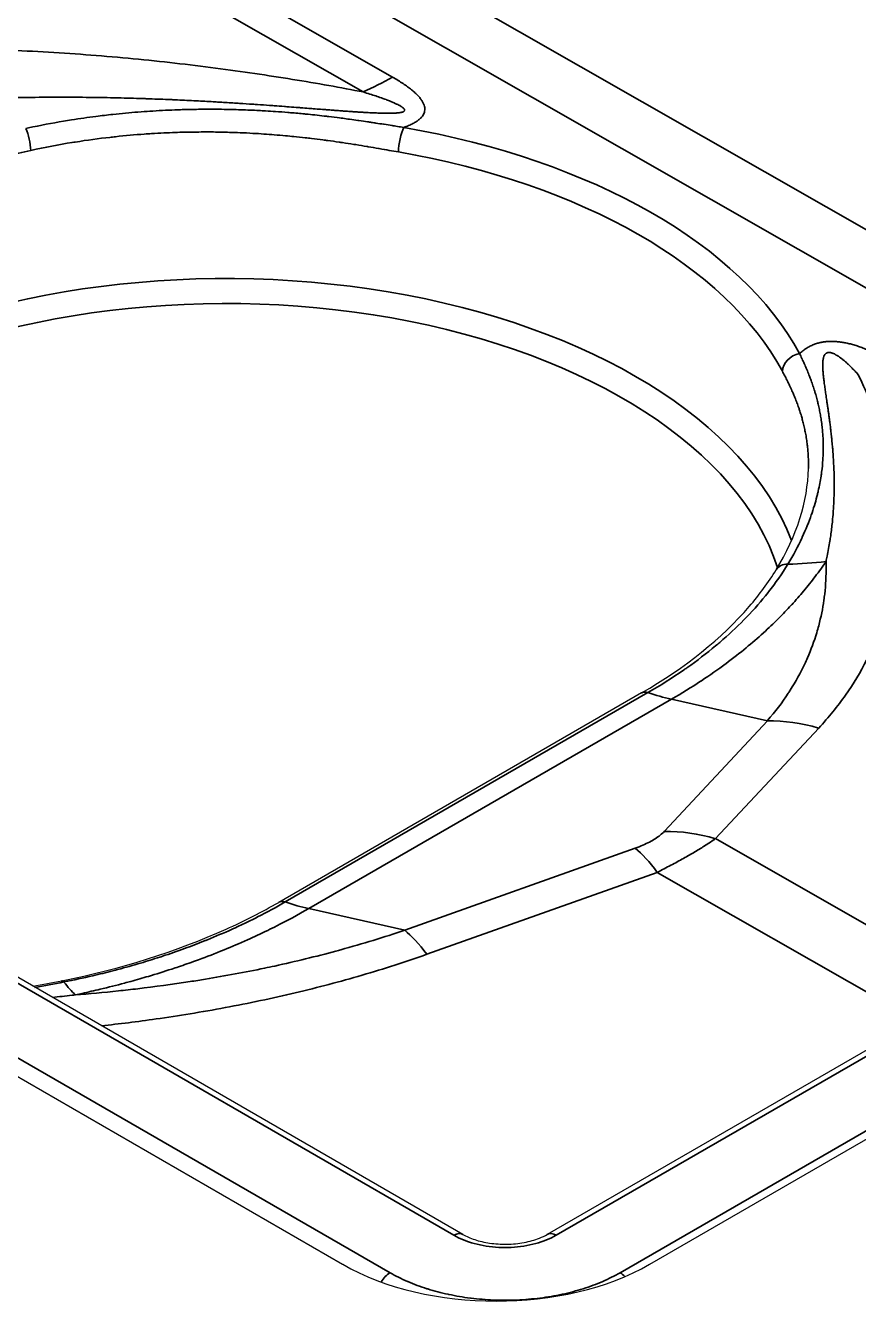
# Model space of a CAD drawing. Header units: millimetres. Extents: x 68 to 2000, y 100 to 2870.
# Drawn here: x 1506.17 to 1517.67, y 774.12 to 791.92 of the extents above; entities that cross this region are included whole.
import ezdxf

# ---------------------------------------------------------------- set-up
doc = ezdxf.new("R2010")
doc.units = ezdxf.units.MM
doc.header["$LTSCALE"] = 10
doc.layers.add('_Sichtbarkanten', color=7, linetype='Continuous', lineweight=25)
doc.layers.add('Sichtbar schmal (ISO)', color=7, linetype='Continuous', lineweight=35)

msp = doc.modelspace()

# ---------------------------------------------------------------- linework, layer by layer
at = {"layer": '_Sichtbarkanten'}
for p, q in [((1512.209, 775.207), (1195.431, 958.099)), ((1510.546, 774.793), (1194.611, 957.199)), ((1531.045, 785.41), (1513.373, 775.207)), ((1531.866, 784.653), (1514.789, 774.793)), ((1514.679, 782.695), (1509.662, 779.798))]:
    msp.add_line(p, q, dxfattribs=at)
for centre, major_axis, ratio, start_param, end_param in [((1509.787, 779.582), (-0.125, 0.217), 0.589821, 0.00055, 0.000656), ((1512.668, 776.018), (3, 0), 0.57735, 3.926991, 5.497787)]:
    msp.add_ellipse(centre, major_axis=major_axis, ratio=ratio, start_param=start_param, end_param=end_param, dxfattribs=at)
for points in [[(1516.539, 784.396), (1516.826, 784.866), (1516.976, 785.345), (1516.985, 785.795)], [(1516.985, 785.795), (1516.985, 785.795), (1516.985, 785.795), (1516.985, 785.795)], [(1514.679, 782.695), (1514.679, 782.695), (1514.679, 782.695), (1514.679, 782.695)], [(1506.264, 778.64), (1506.398, 778.663), (1506.53, 778.687), (1506.662, 778.713)]]:
    msp.add_open_spline(points, degree=3, dxfattribs=at)
for points, knots in [([(1514.679, 782.695), (1515.283, 783.043), (1515.791, 783.452), (1516.309, 784.053), (1516.433, 784.223), (1516.539, 784.396)], [0, 0, 0, 0, 0.5180743, 0.5180743, 0.714198, 0.714198, 0.714198, 0.714198]), ([(1506.662, 778.713), (1507.478, 778.875), (1508.256, 779.121), (1509.19, 779.542), (1509.434, 779.666), (1509.662, 779.798)], [0, 0, 0, 0, 0.5211746, 0.5211746, 0.7173529, 0.7173529, 0.7173529, 0.7173529]), ([(1512.209, 775.207), (1512.256, 775.181), (1512.312, 775.156), (1512.436, 775.114), (1512.506, 775.098), (1512.655, 775.076), (1512.736, 775.071), (1512.896, 775.073), (1512.978, 775.081), (1513.131, 775.11), (1513.203, 775.131), (1513.305, 775.171), (1513.342, 775.189), (1513.373, 775.207)], [0, 0, 0, 0, 0.0443407, 0.0443407, 0.0897047, 0.0897047, 0.1373468, 0.1373468, 0.1860839, 0.1860839, 0.234671, 0.234671, 0.2652208, 0.2652208, 0.2652208, 0.2652208])]:
    msp.add_open_spline(points, degree=3, knots=knots, dxfattribs=at)
at = {"layer": 'Sichtbar schmal (ISO)'}
for p, q in [((1512.084, 775.195), (1195.306, 958.087)), ((1194.41, 957.576), (1511.201, 774.677)), ((1407.041, 852.356), (1527.662, 783.457)), ((1406.689, 851.749), (1526.96, 783.051)), ((1468.58, 815.577), (1511.235, 791.208)), ((1468.177, 815.371), (1510.831, 791.002)), ((1531.17, 785.398), (1513.498, 775.195)), ((1532.066, 784.887), (1514.382, 774.677)), ((1514.767, 782.698), (1509.753, 779.803)), ((1515.091, 782.606), (1510.077, 779.711)), ((1516.418, 782.308), (1515.091, 782.606)), ((1516.418, 782.308), (1514.994, 780.78)), ((1517.127, 782.207), (1515.703, 780.679)), ((1515.703, 780.679), (1519.296, 778.626)), ((1514.59, 780.547), (1511.404, 779.414)), ((1514.896, 780.213), (1511.71, 779.08)), ((1514.896, 780.213), (1518.489, 778.161)), ((1511.404, 779.414), (1510.077, 779.711))]:
    msp.add_line(p, q, dxfattribs=at)
for centre, major_axis, ratio, start_param, end_param in [((1511.216, 795.302), (2.48, 4.341), 0.580385, 3.810008, 3.924376), ((1506.151, 790.327), (0.053, -0.244), 0.266758, 0.941288, 2.285099), ((1511.392, 790.307), (-0.043, -0.246), 0.244188, 3.775436, 5.331223), ((1508.937, 785.953), (8.296, 0.038), 0.574319, 0.297279, 1.267895), ((1508.938, 785.752), (8.046, 0.038), 0.574225, 0.297202, 1.267817), ((1508.938, 783.802), (8.004, 0), 0.57735, 0.218182, 2.356194), ((1508.938, 783.601), (7.754, 0), 0.57735, 0.185831, 2.356194), ((1516.864, 787.18), (-0.22, -0.119), 0.782722, 4.31687, 5.867767), ((1515.667, 788.646), (4.432, -2.314), 0.783414, 5.318229, 5.432892), ((1516.752, 784.266), (-0.213, 0.13), 0.763605, 5.370353, 6.283188), ((1514.057, 787.107), (2.5, -4.33), 0.57735, 5.699883, 5.79448), ((1516.934, 780.058), (-1.829, 1.704), 0.803702, 5.270685, 5.583182), ((1515.51, 778.529), (-1.829, 1.704), 0.803702, 5.270686, 5.583183), ((1515.107, 778.296), (-0.838, 2.355), 0.268501, 5.561414, 5.87391), ((1509.787, 779.582), (-0.125, 0.217), 0.589821, 5.700497, 6.283736), ((1509.043, 784.212), (2.5, -4.33), 0.57735, 5.699883, 5.79448), ((1511.921, 777.163), (-0.838, 2.355), 0.268501, 5.561414, 5.87391), ((1506.71, 778.468), (-0.049, 0.245), 0.2801, 5.859266, 6.283186), ((1506.371, 783.279), (0.864, -4.925), 0.233446, 5.865013, 5.979675), ((1512.084, 774.991), (0.125, 0.217), 0.57735, 0.000024, 0.785398), ((1513.498, 774.991), (-0.125, 0.217), 0.57735, 5.497787, 6.283164), ((1511.201, 774.473), (0.125, 0.217), 0.57735, 0.785398, 1.55324), ((1514.382, 774.473), (-0.125, 0.217), 0.57735, 5.11323, 5.497787)]:
    msp.add_ellipse(centre, major_axis=major_axis, ratio=ratio, start_param=start_param, end_param=end_param, dxfattribs=at)
for points, knots in [([(1501.155, 791.339), (1501.446, 791.387), (1502.056, 791.47), (1503.062, 791.559), (1504.152, 791.606), (1505.298, 791.607), (1506.478, 791.56), (1507.658, 791.468), (1508.8, 791.338), (1509.869, 791.179), (1510.52, 791.063), (1510.831, 791.002)], [0, 0, 0, 0, 0.1111111, 0.2222222, 0.3333333, 0.4444444, 0.5555556, 0.6666667, 0.7777778, 0.8888889, 0.9999997, 0.9999997, 0.9999997, 0.9999997]), ([(1511.235, 791.208), (1511.262, 791.193), (1511.314, 791.162), (1511.383, 791.118), (1511.444, 791.075), (1511.499, 791.033), (1511.546, 790.992), (1511.587, 790.953), (1511.62, 790.914), (1511.647, 790.876), (1511.666, 790.839), (1511.679, 790.803), (1511.683, 790.769), (1511.681, 790.738), (1511.673, 790.709), (1511.659, 790.682), (1511.638, 790.653), (1511.608, 790.623), (1511.567, 790.593), (1511.517, 790.565), (1511.459, 790.537), (1511.415, 790.52), (1511.391, 790.512)], [0.0000002, 0.0000002, 0.0000002, 0.0000002, 0.05, 0.1, 0.15, 0.2, 0.25, 0.3, 0.35, 0.4, 0.45, 0.5, 0.55, 0.6, 0.65, 0.7, 0.75, 0.8, 0.85, 0.9, 0.95, 1, 1, 1, 1]), ([(1510.831, 791.002), (1510.863, 790.992), (1510.894, 790.983), (1510.922, 790.974), (1510.951, 790.964), (1510.979, 790.955), (1511.005, 790.947), (1511.031, 790.938), (1511.056, 790.929), (1511.079, 790.921), (1511.081, 790.92), (1511.082, 790.92), (1511.084, 790.919), (1511.106, 790.912), (1511.126, 790.904), (1511.146, 790.897), (1511.148, 790.896), (1511.15, 790.895), (1511.152, 790.895), (1511.17, 790.887), (1511.188, 790.88), (1511.205, 790.874), (1511.207, 790.873), (1511.209, 790.872), (1511.211, 790.871), (1511.227, 790.865), (1511.242, 790.858), (1511.257, 790.852), (1511.259, 790.851), (1511.261, 790.85), (1511.263, 790.849), (1511.276, 790.843), (1511.289, 790.837), (1511.301, 790.832), (1511.303, 790.831), (1511.305, 790.83), (1511.307, 790.829), (1511.318, 790.823), (1511.328, 790.818), (1511.337, 790.813), (1511.339, 790.812), (1511.341, 790.81), (1511.343, 790.809), (1511.352, 790.804), (1511.36, 790.8), (1511.366, 790.795), (1511.368, 790.794), (1511.37, 790.793), (1511.371, 790.792), (1511.377, 790.787), (1511.383, 790.783), (1511.387, 790.779), (1511.388, 790.778), (1511.389, 790.777), (1511.39, 790.776), (1511.394, 790.772), (1511.397, 790.768), (1511.399, 790.765), (1511.4, 790.764), (1511.401, 790.763), (1511.401, 790.762), (1511.403, 790.759), (1511.404, 790.756), (1511.404, 790.753), (1511.404, 790.752), (1511.404, 790.751), (1511.404, 790.75), (1511.404, 790.748), (1511.403, 790.745), (1511.402, 790.743), (1511.401, 790.742), (1511.401, 790.741), (1511.4, 790.74), (1511.398, 790.738), (1511.396, 790.736), (1511.393, 790.734), (1511.391, 790.733), (1511.39, 790.732), (1511.388, 790.731), (1511.384, 790.729), (1511.38, 790.727), (1511.374, 790.725), (1511.372, 790.724), (1511.369, 790.724), (1511.366, 790.723), (1511.36, 790.721), (1511.353, 790.72), (1511.345, 790.718), (1511.341, 790.717), (1511.337, 790.717), (1511.332, 790.716), (1511.324, 790.715), (1511.315, 790.714), (1511.306, 790.713), (1511.3, 790.712), (1511.294, 790.712), (1511.288, 790.711), (1511.278, 790.711), (1511.267, 790.71), (1511.256, 790.709), (1511.249, 790.709), (1511.241, 790.709), (1511.233, 790.709), (1511.222, 790.708), (1511.21, 790.708), (1511.197, 790.708), (1511.188, 790.708), (1511.178, 790.708), (1511.169, 790.708), (1511.156, 790.708), (1511.142, 790.708), (1511.129, 790.708), (1511.118, 790.708), (1511.106, 790.709), (1511.095, 790.709), (1511.081, 790.709), (1511.067, 790.71), (1511.052, 790.71), (1511.039, 790.711), (1511.026, 790.711), (1511.013, 790.712), (1510.998, 790.712), (1510.983, 790.713), (1510.968, 790.714), (1510.953, 790.714), (1510.939, 790.715), (1510.923, 790.716), (1510.908, 790.717), (1510.892, 790.717), (1510.876, 790.718), (1510.859, 790.719), (1510.842, 790.72), (1510.825, 790.721), (1510.809, 790.722), (1510.792, 790.723), (1510.775, 790.724), (1510.756, 790.726), (1510.737, 790.727), (1510.717, 790.728), (1510.7, 790.729), (1510.683, 790.731), (1510.665, 790.732), (1510.643, 790.733), (1510.621, 790.735), (1510.598, 790.736), (1510.58, 790.738), (1510.562, 790.739), (1510.544, 790.74), (1510.519, 790.742), (1510.494, 790.744), (1510.467, 790.746), (1510.449, 790.747), (1510.43, 790.749), (1510.411, 790.75), (1510.383, 790.752), (1510.354, 790.755), (1510.324, 790.757), (1510.305, 790.758), (1510.286, 790.76), (1510.266, 790.761), (1510.234, 790.764), (1510.201, 790.766), (1510.167, 790.769), (1510.148, 790.77), (1510.128, 790.772), (1510.107, 790.774), (1510.071, 790.776), (1510.034, 790.779), (1509.995, 790.782), (1509.975, 790.784), (1509.954, 790.785), (1509.933, 790.787), (1509.892, 790.79), (1509.85, 790.793), (1509.806, 790.797), (1509.785, 790.798), (1509.764, 790.8), (1509.742, 790.801), (1509.695, 790.805), (1509.647, 790.808), (1509.598, 790.812), (1509.576, 790.814), (1509.555, 790.815), (1509.533, 790.817), (1509.48, 790.821), (1509.425, 790.824), (1509.369, 790.828), (1509.347, 790.83), (1509.325, 790.831), (1509.303, 790.833), (1509.244, 790.837), (1509.182, 790.841), (1509.119, 790.845), (1509.097, 790.846), (1509.075, 790.848), (1509.053, 790.849), (1508.987, 790.853), (1508.918, 790.858), (1508.848, 790.862), (1508.826, 790.863), (1508.804, 790.864), (1508.783, 790.866), (1508.708, 790.87), (1508.632, 790.874), (1508.552, 790.878), (1508.531, 790.879), (1508.51, 790.88), (1508.489, 790.882), (1508.406, 790.886), (1508.319, 790.89), (1508.23, 790.894), (1508.209, 790.895), (1508.189, 790.896), (1508.168, 790.897), (1508.074, 790.901), (1507.977, 790.904), (1507.876, 790.908), (1507.856, 790.909), (1507.835, 790.909), (1507.815, 790.91), (1507.71, 790.914), (1507.6, 790.917), (1507.485, 790.92), (1507.466, 790.92), (1507.447, 790.92), (1507.427, 790.921), (1507.308, 790.924), (1507.183, 790.926), (1507.053, 790.927), (1507.035, 790.928), (1507.017, 790.928), (1507, 790.928), (1506.864, 790.929), (1506.723, 790.93), (1506.576, 790.93), (1506.56, 790.93), (1506.544, 790.93), (1506.528, 790.93), (1506.375, 790.929), (1506.215, 790.927), (1506.048, 790.924), (1506.034, 790.924), (1506.021, 790.923), (1506.007, 790.923)], [0, 0, 0, 0, 0.0238095, 0.0238095, 0.0238095, 0.047619, 0.047619, 0.047619, 0.0714286, 0.0714286, 0.0714286, 0.073042, 0.073042, 0.073042, 0.0952381, 0.0952381, 0.0952381, 0.0973899, 0.0973899, 0.0973899, 0.1190476, 0.1190476, 0.1190476, 0.1217387, 0.1217387, 0.1217387, 0.1428571, 0.1428571, 0.1428571, 0.146086, 0.146086, 0.146086, 0.1666667, 0.1666667, 0.1666667, 0.1704312, 0.1704312, 0.1704312, 0.1904762, 0.1904762, 0.1904762, 0.1947745, 0.1947745, 0.1947745, 0.2142857, 0.2142857, 0.2142857, 0.2191217, 0.2191217, 0.2191217, 0.2380952, 0.2380952, 0.2380952, 0.243478, 0.243478, 0.243478, 0.2619048, 0.2619048, 0.2619048, 0.2678559, 0.2678559, 0.2678559, 0.2857143, 0.2857143, 0.2857143, 0.2922204, 0.2922204, 0.2922204, 0.3095238, 0.3095238, 0.3095238, 0.3165245, 0.3165245, 0.3165245, 0.3333333, 0.3333333, 0.3333333, 0.3408479, 0.3408479, 0.3408479, 0.3571429, 0.3571429, 0.3571429, 0.3651994, 0.3651994, 0.3651994, 0.3809524, 0.3809524, 0.3809524, 0.3895629, 0.3895629, 0.3895629, 0.4047619, 0.4047619, 0.4047619, 0.4139061, 0.4139061, 0.4139061, 0.4285714, 0.4285714, 0.4285714, 0.4382415, 0.4382415, 0.4382415, 0.452381, 0.452381, 0.452381, 0.4625957, 0.4625957, 0.4625957, 0.4761905, 0.4761905, 0.4761905, 0.48695, 0.48695, 0.48695, 0.5, 0.5, 0.5, 0.5112979, 0.5112979, 0.5112979, 0.5238095, 0.5238095, 0.5238095, 0.5356395, 0.5356395, 0.5356395, 0.547619, 0.547619, 0.547619, 0.5599855, 0.5599855, 0.5599855, 0.5714286, 0.5714286, 0.5714286, 0.5843325, 0.5843325, 0.5843325, 0.5952381, 0.5952381, 0.5952381, 0.6086791, 0.6086791, 0.6086791, 0.6190476, 0.6190476, 0.6190476, 0.633027, 0.633027, 0.633027, 0.6428571, 0.6428571, 0.6428571, 0.6573751, 0.6573751, 0.6573751, 0.6666667, 0.6666667, 0.6666667, 0.6817209, 0.6817209, 0.6817209, 0.6904762, 0.6904762, 0.6904762, 0.7060672, 0.7060672, 0.7060672, 0.7142857, 0.7142857, 0.7142857, 0.7304135, 0.7304135, 0.7304135, 0.7380952, 0.7380952, 0.7380952, 0.7547603, 0.7547603, 0.7547603, 0.7619048, 0.7619048, 0.7619048, 0.7791104, 0.7791104, 0.7791104, 0.7857143, 0.7857143, 0.7857143, 0.8034605, 0.8034605, 0.8034605, 0.8095238, 0.8095238, 0.8095238, 0.8278039, 0.8278039, 0.8278039, 0.8333333, 0.8333333, 0.8333333, 0.8521478, 0.8521478, 0.8521478, 0.8571429, 0.8571429, 0.8571429, 0.8764955, 0.8764955, 0.8764955, 0.8809524, 0.8809524, 0.8809524, 0.9008431, 0.9008431, 0.9008431, 0.9047619, 0.9047619, 0.9047619, 0.9251914, 0.9251914, 0.9251914, 0.9285714, 0.9285714, 0.9285714, 0.9495379, 0.9495379, 0.9495379, 0.952381, 0.952381, 0.952381, 0.9738888, 0.9738888, 0.9738888, 0.9761905, 0.9761905, 0.9761905, 0.9982248, 0.9982248, 0.9982248, 0.9999998, 0.9999998, 0.9999998, 0.9999998]), ([(1506.165, 790.498), (1506.178, 790.501), (1506.19, 790.503), (1506.202, 790.506), (1506.369, 790.541), (1506.532, 790.572), (1506.687, 790.598), (1506.725, 790.604), (1506.761, 790.61), (1506.798, 790.616), (1506.914, 790.634), (1507.026, 790.65), (1507.135, 790.664), (1507.214, 790.674), (1507.292, 790.684), (1507.369, 790.692), (1507.429, 790.699), (1507.487, 790.704), (1507.545, 790.71), (1507.662, 790.721), (1507.774, 790.73), (1507.883, 790.737), (1507.896, 790.738), (1507.909, 790.739), (1507.922, 790.739), (1508.041, 790.747), (1508.156, 790.752), (1508.266, 790.756), (1508.293, 790.757), (1508.32, 790.758), (1508.346, 790.759), (1508.427, 790.761), (1508.505, 790.762), (1508.582, 790.763), (1508.644, 790.764), (1508.704, 790.764), (1508.764, 790.764), (1508.8, 790.763), (1508.836, 790.763), (1508.872, 790.763), (1508.965, 790.761), (1509.054, 790.759), (1509.14, 790.756), (1509.226, 790.754), (1509.309, 790.75), (1509.389, 790.746), (1509.42, 790.744), (1509.451, 790.742), (1509.481, 790.741), (1509.527, 790.738), (1509.573, 790.735), (1509.618, 790.732), (1509.677, 790.728), (1509.733, 790.724), (1509.789, 790.719), (1509.802, 790.718), (1509.815, 790.717), (1509.827, 790.716), (1509.893, 790.71), (1509.957, 790.705), (1510.019, 790.699), (1510.035, 790.697), (1510.051, 790.695), (1510.068, 790.694), (1510.111, 790.689), (1510.153, 790.685), (1510.194, 790.681), (1510.237, 790.676), (1510.279, 790.671), (1510.321, 790.666), (1510.332, 790.665), (1510.344, 790.663), (1510.355, 790.662), (1510.407, 790.656), (1510.456, 790.65), (1510.505, 790.644), (1510.52, 790.642), (1510.535, 790.64), (1510.55, 790.638), (1510.582, 790.634), (1510.612, 790.629), (1510.643, 790.625), (1510.682, 790.62), (1510.72, 790.615), (1510.758, 790.609), (1510.762, 790.609), (1510.767, 790.608), (1510.771, 790.607), (1510.813, 790.601), (1510.853, 790.596), (1510.892, 790.59), (1510.91, 790.587), (1510.927, 790.584), (1510.945, 790.582), (1510.966, 790.579), (1510.986, 790.576), (1511.007, 790.572), (1511.043, 790.567), (1511.078, 790.561), (1511.112, 790.556), (1511.114, 790.556), (1511.116, 790.555), (1511.118, 790.555), (1511.157, 790.549), (1511.194, 790.543), (1511.23, 790.538), (1511.241, 790.536), (1511.251, 790.534), (1511.261, 790.533), (1511.291, 790.528), (1511.319, 790.523), (1511.347, 790.519), (1511.362, 790.517), (1511.377, 790.514), (1511.391, 790.512)], [0, 0, 0, 0, 0.003485, 0.003485, 0.003485, 0.051144, 0.051144, 0.051144, 0.0625, 0.0625, 0.0625, 0.09858, 0.09858, 0.09858, 0.125, 0.125, 0.125, 0.145786, 0.145786, 0.145786, 0.1875, 0.1875, 0.1875, 0.192501, 0.192501, 0.192501, 0.238716, 0.238716, 0.238716, 0.25, 0.25, 0.25, 0.284459, 0.284459, 0.284459, 0.3125, 0.3125, 0.3125, 0.329852, 0.329852, 0.329852, 0.375, 0.375, 0.375, 0.42011, 0.42011, 0.42011, 0.4375, 0.4375, 0.4375, 0.464617, 0.464617, 0.464617, 0.5, 0.5, 0.5, 0.508314, 0.508314, 0.508314, 0.551108, 0.551108, 0.551108, 0.5625, 0.5625, 0.5625, 0.593016, 0.593016, 0.593016, 0.625, 0.625, 0.625, 0.634138, 0.634138, 0.634138, 0.674609, 0.674609, 0.674609, 0.6875, 0.6875, 0.6875, 0.714571, 0.714571, 0.714571, 0.75, 0.75, 0.75, 0.754252, 0.754252, 0.754252, 0.794063, 0.794063, 0.794063, 0.8125, 0.8125, 0.8125, 0.834694, 0.834694, 0.834694, 0.875, 0.875, 0.875, 0.877293, 0.877293, 0.877293, 0.92381, 0.92381, 0.92381, 0.9375, 0.9375, 0.9375, 0.977661, 0.977661, 0.977661, 1, 1, 1, 1]), ([(1506.235, 790.195), (1506.433, 790.238), (1506.625, 790.274), (1506.807, 790.304), (1506.822, 790.306), (1506.836, 790.308), (1506.85, 790.31), (1507.017, 790.337), (1507.176, 790.358), (1507.328, 790.375), (1507.354, 790.378), (1507.379, 790.381), (1507.405, 790.384), (1507.543, 790.399), (1507.675, 790.41), (1507.802, 790.42), (1507.837, 790.422), (1507.871, 790.424), (1507.905, 790.426), (1508.019, 790.434), (1508.128, 790.439), (1508.233, 790.442), (1508.275, 790.444), (1508.315, 790.445), (1508.355, 790.446), (1508.448, 790.448), (1508.538, 790.449), (1508.625, 790.449), (1508.671, 790.449), (1508.717, 790.449), (1508.761, 790.449), (1508.837, 790.448), (1508.91, 790.446), (1508.981, 790.444), (1509.031, 790.443), (1509.08, 790.441), (1509.128, 790.439), (1509.188, 790.437), (1509.248, 790.434), (1509.306, 790.43), (1509.358, 790.428), (1509.409, 790.424), (1509.458, 790.421), (1509.507, 790.418), (1509.554, 790.414), (1509.601, 790.411), (1509.654, 790.406), (1509.707, 790.402), (1509.757, 790.397), (1509.796, 790.394), (1509.833, 790.39), (1509.87, 790.386), (1509.924, 790.381), (1509.977, 790.375), (1510.028, 790.37), (1510.058, 790.366), (1510.087, 790.363), (1510.115, 790.36), (1510.17, 790.353), (1510.223, 790.347), (1510.274, 790.34), (1510.296, 790.337), (1510.318, 790.334), (1510.34, 790.331), (1510.394, 790.324), (1510.446, 790.316), (1510.497, 790.309), (1510.513, 790.307), (1510.528, 790.305), (1510.544, 790.302), (1510.597, 790.294), (1510.649, 790.286), (1510.699, 790.278), (1510.709, 790.277), (1510.719, 790.275), (1510.729, 790.274), (1510.782, 790.265), (1510.832, 790.257), (1510.881, 790.249), (1510.886, 790.248), (1510.891, 790.247), (1510.897, 790.246), (1510.948, 790.237), (1510.998, 790.229), (1511.044, 790.221), (1511.046, 790.221), (1511.048, 790.22), (1511.05, 790.22), (1511.1, 790.211), (1511.146, 790.203), (1511.19, 790.195), (1511.235, 790.187), (1511.278, 790.18), (1511.318, 790.173)], [0, 0, 0, 0, 0.0579755, 0.0579755, 0.0579755, 0.0625, 0.0625, 0.0625, 0.115967, 0.115967, 0.115967, 0.125, 0.125, 0.125, 0.1741171, 0.1741171, 0.1741171, 0.1875, 0.1875, 0.1875, 0.2323907, 0.2323907, 0.2323907, 0.25, 0.25, 0.25, 0.2907813, 0.2907813, 0.2907813, 0.3125, 0.3125, 0.3125, 0.3492711, 0.3492711, 0.3492711, 0.375, 0.375, 0.375, 0.407852, 0.407852, 0.407852, 0.4375, 0.4375, 0.4375, 0.4665087, 0.4665087, 0.4665087, 0.5, 0.5, 0.5, 0.5252335, 0.5252335, 0.5252335, 0.5625, 0.5625, 0.5625, 0.5840109, 0.5840109, 0.5840109, 0.625, 0.625, 0.625, 0.6427828, 0.6427828, 0.6427828, 0.6875, 0.6875, 0.6875, 0.7014794, 0.7014794, 0.7014794, 0.75, 0.75, 0.75, 0.7600925, 0.7600925, 0.7600925, 0.8125, 0.8125, 0.8125, 0.8183246, 0.8183246, 0.8183246, 0.875, 0.875, 0.875, 0.8775005, 0.8775005, 0.8775005, 0.9375, 0.9375, 0.9375, 1, 1, 1, 1]), ([(1503.248, 789.086), (1503.415, 789.183), (1503.59, 789.276), (1503.772, 789.364), (1503.955, 789.453), (1504.144, 789.537), (1504.34, 789.616), (1504.535, 789.696), (1504.736, 789.77), (1504.943, 789.84), (1505.149, 789.909), (1505.36, 789.974), (1505.576, 790.033), (1505.792, 790.092), (1506.012, 790.146), (1506.235, 790.195)], [0, 0, 0, 0, 0.2, 0.2, 0.2, 0.4, 0.4, 0.4, 0.6, 0.6, 0.6, 0.8, 0.8, 0.8, 1, 1, 1, 1]), ([(1516.863, 787.385), (1516.873, 787.364), (1516.884, 787.342), (1516.895, 787.319), (1516.896, 787.317), (1516.897, 787.314), (1516.898, 787.312), (1516.908, 787.291), (1516.918, 787.269), (1516.928, 787.246), (1516.93, 787.242), (1516.932, 787.237), (1516.934, 787.233), (1516.943, 787.211), (1516.953, 787.188), (1516.963, 787.164), (1516.966, 787.158), (1516.969, 787.151), (1516.971, 787.145), (1516.981, 787.122), (1516.99, 787.099), (1516.999, 787.074), (1517.003, 787.065), (1517.006, 787.056), (1517.01, 787.047), (1517.019, 787.023), (1517.027, 786.999), (1517.036, 786.975), (1517.04, 786.963), (1517.044, 786.95), (1517.048, 786.938), (1517.056, 786.914), (1517.064, 786.89), (1517.072, 786.865), (1517.076, 786.849), (1517.081, 786.834), (1517.086, 786.818), (1517.093, 786.794), (1517.099, 786.769), (1517.106, 786.744), (1517.111, 786.725), (1517.116, 786.705), (1517.121, 786.685), (1517.126, 786.661), (1517.132, 786.636), (1517.137, 786.611), (1517.142, 786.587), (1517.146, 786.562), (1517.151, 786.537), (1517.155, 786.513), (1517.159, 786.489), (1517.163, 786.464), (1517.167, 786.434), (1517.171, 786.403), (1517.175, 786.372), (1517.177, 786.349), (1517.179, 786.325), (1517.181, 786.301), (1517.184, 786.264), (1517.187, 786.227), (1517.188, 786.188), (1517.189, 786.165), (1517.19, 786.143), (1517.19, 786.12), (1517.191, 786.075), (1517.19, 786.029), (1517.188, 785.98), (1517.187, 785.96), (1517.186, 785.939), (1517.185, 785.918), (1517.181, 785.863), (1517.176, 785.807), (1517.168, 785.747), (1517.166, 785.729), (1517.163, 785.711), (1517.16, 785.692), (1517.15, 785.626), (1517.137, 785.556), (1517.121, 785.483), (1517.117, 785.468), (1517.114, 785.454), (1517.11, 785.439), (1517.09, 785.358), (1517.066, 785.274), (1517.036, 785.184), (1517.032, 785.174), (1517.029, 785.164), (1517.025, 785.154), (1516.992, 785.058), (1516.951, 784.957), (1516.901, 784.848), (1516.899, 784.844), (1516.897, 784.839), (1516.894, 784.834), (1516.841, 784.721), (1516.777, 784.601), (1516.701, 784.474)], [0.0000001, 0.0000001, 0.0000001, 0.0000001, 0.0588235, 0.0588235, 0.0588235, 0.0646224, 0.0646224, 0.0646224, 0.1176471, 0.1176471, 0.1176471, 0.1272228, 0.1272228, 0.1272228, 0.1764706, 0.1764706, 0.1764706, 0.189773, 0.189773, 0.189773, 0.2352941, 0.2352941, 0.2352941, 0.2521256, 0.2521256, 0.2521256, 0.2941176, 0.2941176, 0.2941176, 0.3143832, 0.3143832, 0.3143832, 0.3529412, 0.3529412, 0.3529412, 0.3765824, 0.3765824, 0.3765824, 0.4117647, 0.4117647, 0.4117647, 0.4387874, 0.4387874, 0.4387874, 0.4705882, 0.4705882, 0.4705882, 0.501055, 0.501055, 0.501055, 0.5294118, 0.5294118, 0.5294118, 0.5633979, 0.5633979, 0.5633979, 0.5882353, 0.5882353, 0.5882353, 0.6258255, 0.6258255, 0.6258255, 0.6470588, 0.6470588, 0.6470588, 0.688354, 0.688354, 0.688354, 0.7058824, 0.7058824, 0.7058824, 0.7509911, 0.7509911, 0.7509911, 0.7647059, 0.7647059, 0.7647059, 0.8137758, 0.8137758, 0.8137758, 0.8235294, 0.8235294, 0.8235294, 0.8765024, 0.8765024, 0.8765024, 0.8823529, 0.8823529, 0.8823529, 0.9387553, 0.9387553, 0.9387553, 0.9411765, 0.9411765, 0.9411765, 1, 1, 1, 1]), ([(1517.674, 787.093), (1517.66, 787.109), (1517.645, 787.125), (1517.632, 787.14), (1517.618, 787.154), (1517.605, 787.168), (1517.591, 787.182), (1517.578, 787.195), (1517.566, 787.208), (1517.553, 787.22), (1517.541, 787.232), (1517.528, 787.243), (1517.516, 787.254), (1517.516, 787.255), (1517.515, 787.256), (1517.514, 787.257), (1517.503, 787.267), (1517.492, 787.276), (1517.482, 787.285), (1517.481, 787.286), (1517.48, 787.287), (1517.479, 787.288), (1517.468, 787.296), (1517.458, 787.304), (1517.449, 787.312), (1517.447, 787.313), (1517.446, 787.314), (1517.445, 787.315), (1517.436, 787.322), (1517.426, 787.329), (1517.417, 787.336), (1517.416, 787.337), (1517.415, 787.337), (1517.413, 787.338), (1517.404, 787.345), (1517.396, 787.35), (1517.387, 787.356), (1517.386, 787.357), (1517.385, 787.357), (1517.383, 787.358), (1517.375, 787.363), (1517.367, 787.368), (1517.36, 787.372), (1517.358, 787.373), (1517.357, 787.374), (1517.355, 787.374), (1517.348, 787.378), (1517.341, 787.382), (1517.334, 787.385), (1517.332, 787.385), (1517.331, 787.386), (1517.329, 787.387), (1517.323, 787.389), (1517.317, 787.392), (1517.311, 787.393), (1517.309, 787.394), (1517.308, 787.394), (1517.306, 787.395), (1517.3, 787.396), (1517.295, 787.398), (1517.289, 787.399), (1517.283, 787.4), (1517.276, 787.4), (1517.27, 787.4), (1517.264, 787.4), (1517.259, 787.4), (1517.253, 787.398), (1517.247, 787.397), (1517.242, 787.395), (1517.237, 787.392), (1517.235, 787.391), (1517.234, 787.391), (1517.232, 787.39), (1517.228, 787.387), (1517.225, 787.384), (1517.221, 787.381), (1517.22, 787.38), (1517.218, 787.378), (1517.217, 787.377), (1517.214, 787.373), (1517.211, 787.368), (1517.208, 787.364), (1517.207, 787.362), (1517.205, 787.359), (1517.204, 787.357), (1517.202, 787.352), (1517.199, 787.346), (1517.197, 787.34), (1517.196, 787.338), (1517.195, 787.335), (1517.195, 787.332), (1517.193, 787.325), (1517.191, 787.319), (1517.19, 787.311), (1517.189, 787.308), (1517.188, 787.304), (1517.188, 787.3), (1517.187, 787.293), (1517.186, 787.285), (1517.185, 787.277), (1517.185, 787.273), (1517.184, 787.268), (1517.184, 787.263), (1517.184, 787.255), (1517.183, 787.246), (1517.183, 787.238), (1517.183, 787.232), (1517.183, 787.227), (1517.183, 787.221), (1517.183, 787.212), (1517.183, 787.203), (1517.183, 787.194), (1517.184, 787.187), (1517.184, 787.181), (1517.184, 787.175), (1517.185, 787.165), (1517.185, 787.155), (1517.186, 787.145), (1517.187, 787.138), (1517.187, 787.131), (1517.188, 787.124), (1517.189, 787.113), (1517.19, 787.103), (1517.191, 787.092), (1517.191, 787.084), (1517.192, 787.076), (1517.193, 787.067), (1517.194, 787.056), (1517.196, 787.045), (1517.197, 787.034), (1517.198, 787.025), (1517.199, 787.015), (1517.201, 787.005), (1517.202, 786.994), (1517.204, 786.982), (1517.205, 786.97), (1517.207, 786.959), (1517.208, 786.948), (1517.21, 786.937), (1517.211, 786.925), (1517.213, 786.912), (1517.215, 786.899), (1517.217, 786.887), (1517.218, 786.875), (1517.22, 786.862), (1517.222, 786.849), (1517.224, 786.835), (1517.226, 786.822), (1517.228, 786.808), (1517.23, 786.794), (1517.232, 786.779), (1517.235, 786.765), (1517.237, 786.751), (1517.239, 786.736), (1517.241, 786.721), (1517.243, 786.705), (1517.246, 786.688), (1517.248, 786.673), (1517.25, 786.658), (1517.253, 786.643), (1517.255, 786.625), (1517.258, 786.607), (1517.26, 786.588), (1517.263, 786.573), (1517.265, 786.557), (1517.267, 786.541), (1517.27, 786.52), (1517.273, 786.5), (1517.276, 786.478), (1517.278, 786.462), (1517.28, 786.445), (1517.282, 786.428), (1517.285, 786.405), (1517.288, 786.382), (1517.291, 786.358), (1517.293, 786.34), (1517.295, 786.323), (1517.297, 786.305), (1517.3, 786.279), (1517.303, 786.253), (1517.306, 786.225), (1517.308, 786.207), (1517.31, 786.189), (1517.311, 786.17), (1517.314, 786.141), (1517.317, 786.111), (1517.32, 786.08), (1517.321, 786.062), (1517.323, 786.042), (1517.324, 786.023), (1517.327, 785.99), (1517.329, 785.956), (1517.331, 785.922), (1517.332, 785.902), (1517.333, 785.882), (1517.334, 785.862), (1517.336, 785.825), (1517.338, 785.787), (1517.339, 785.748), (1517.339, 785.728), (1517.34, 785.707), (1517.34, 785.686), (1517.341, 785.645), (1517.342, 785.602), (1517.342, 785.559), (1517.341, 785.537), (1517.341, 785.516), (1517.341, 785.494), (1517.34, 785.448), (1517.339, 785.4), (1517.337, 785.351), (1517.336, 785.329), (1517.335, 785.307), (1517.334, 785.284), (1517.331, 785.232), (1517.327, 785.178), (1517.322, 785.122), (1517.32, 785.099), (1517.318, 785.076), (1517.316, 785.053), (1517.31, 784.993), (1517.302, 784.931), (1517.293, 784.867), (1517.29, 784.843), (1517.286, 784.819), (1517.282, 784.794), (1517.272, 784.726), (1517.259, 784.656), (1517.244, 784.583), (1517.239, 784.559), (1517.234, 784.535), (1517.229, 784.51)], [0, 0, 0, 0, 0.0238095, 0.0238095, 0.0238095, 0.047619, 0.047619, 0.047619, 0.0714286, 0.0714286, 0.0714286, 0.0952381, 0.0952381, 0.0952381, 0.0969781, 0.0969781, 0.0969781, 0.1190476, 0.1190476, 0.1190476, 0.121223, 0.121223, 0.121223, 0.1428571, 0.1428571, 0.1428571, 0.1454672, 0.1454672, 0.1454672, 0.1666667, 0.1666667, 0.1666667, 0.1697096, 0.1697096, 0.1697096, 0.1904762, 0.1904762, 0.1904762, 0.1939527, 0.1939527, 0.1939527, 0.2142857, 0.2142857, 0.2142857, 0.2181982, 0.2181982, 0.2181982, 0.2380952, 0.2380952, 0.2380952, 0.2424508, 0.2424508, 0.2424508, 0.2619048, 0.2619048, 0.2619048, 0.2666986, 0.2666986, 0.2666986, 0.2857143, 0.2857143, 0.2857143, 0.3095238, 0.3095238, 0.3095238, 0.3333333, 0.3333333, 0.3333333, 0.3571429, 0.3571429, 0.3571429, 0.3636603, 0.3636603, 0.3636603, 0.3809524, 0.3809524, 0.3809524, 0.3879033, 0.3879033, 0.3879033, 0.4047619, 0.4047619, 0.4047619, 0.4121547, 0.4121547, 0.4121547, 0.4285714, 0.4285714, 0.4285714, 0.4363978, 0.4363978, 0.4363978, 0.452381, 0.452381, 0.452381, 0.4606345, 0.4606345, 0.4606345, 0.4761905, 0.4761905, 0.4761905, 0.4848842, 0.4848842, 0.4848842, 0.5, 0.5, 0.5, 0.5091343, 0.5091343, 0.5091343, 0.5238095, 0.5238095, 0.5238095, 0.5333787, 0.5333787, 0.5333787, 0.547619, 0.547619, 0.547619, 0.5576197, 0.5576197, 0.5576197, 0.5714286, 0.5714286, 0.5714286, 0.5818626, 0.5818626, 0.5818626, 0.5952381, 0.5952381, 0.5952381, 0.6061063, 0.6061063, 0.6061063, 0.6190476, 0.6190476, 0.6190476, 0.6303502, 0.6303502, 0.6303502, 0.6428571, 0.6428571, 0.6428571, 0.6545951, 0.6545951, 0.6545951, 0.6666667, 0.6666667, 0.6666667, 0.6788392, 0.6788392, 0.6788392, 0.6904762, 0.6904762, 0.6904762, 0.7030824, 0.7030824, 0.7030824, 0.7142857, 0.7142857, 0.7142857, 0.7273264, 0.7273264, 0.7273264, 0.7380952, 0.7380952, 0.7380952, 0.7515702, 0.7515702, 0.7515702, 0.7619048, 0.7619048, 0.7619048, 0.7758145, 0.7758145, 0.7758145, 0.7857143, 0.7857143, 0.7857143, 0.8000588, 0.8000588, 0.8000588, 0.8095238, 0.8095238, 0.8095238, 0.8243033, 0.8243033, 0.8243033, 0.8333333, 0.8333333, 0.8333333, 0.8485465, 0.8485465, 0.8485465, 0.8571429, 0.8571429, 0.8571429, 0.8727909, 0.8727909, 0.8727909, 0.8809524, 0.8809524, 0.8809524, 0.8970368, 0.8970368, 0.8970368, 0.9047619, 0.9047619, 0.9047619, 0.9212781, 0.9212781, 0.9212781, 0.9285714, 0.9285714, 0.9285714, 0.9455208, 0.9455208, 0.9455208, 0.952381, 0.952381, 0.952381, 0.9697265, 0.9697265, 0.9697265, 0.9761905, 0.9761905, 0.9761905, 0.9940813, 0.9940813, 0.9940813, 0.9999997, 0.9999997, 0.9999997, 0.9999997]), ([(1516.625, 787.141), (1516.636, 787.12), (1516.648, 787.099), (1516.659, 787.076), (1516.661, 787.074), (1516.662, 787.072), (1516.663, 787.069), (1516.674, 787.049), (1516.685, 787.027), (1516.696, 787.005), (1516.698, 787.001), (1516.7, 786.996), (1516.702, 786.992), (1516.713, 786.971), (1516.723, 786.949), (1516.734, 786.925), (1516.737, 786.919), (1516.74, 786.913), (1516.743, 786.906), (1516.753, 786.884), (1516.763, 786.861), (1516.773, 786.838), (1516.777, 786.829), (1516.781, 786.82), (1516.785, 786.811), (1516.794, 786.789), (1516.804, 786.765), (1516.813, 786.741), (1516.818, 786.73), (1516.822, 786.718), (1516.827, 786.706), (1516.835, 786.683), (1516.844, 786.66), (1516.852, 786.635), (1516.857, 786.621), (1516.862, 786.605), (1516.867, 786.59), (1516.874, 786.567), (1516.882, 786.543), (1516.889, 786.519), (1516.894, 786.5), (1516.9, 786.481), (1516.905, 786.461), (1516.911, 786.438), (1516.917, 786.415), (1516.923, 786.39), (1516.928, 786.367), (1516.933, 786.343), (1516.938, 786.318), (1516.943, 786.296), (1516.947, 786.272), (1516.952, 786.248), (1516.956, 786.219), (1516.961, 786.19), (1516.965, 786.159), (1516.968, 786.137), (1516.971, 786.114), (1516.973, 786.091), (1516.977, 786.055), (1516.98, 786.019), (1516.982, 785.981), (1516.983, 785.96), (1516.984, 785.938), (1516.985, 785.915), (1516.986, 785.877), (1516.986, 785.837), (1516.985, 785.795)], [0.0000002, 0.0000002, 0.0000002, 0.0000002, 0.0588235, 0.0588235, 0.0588235, 0.0646216, 0.0646216, 0.0646216, 0.1176471, 0.1176471, 0.1176471, 0.1272213, 0.1272213, 0.1272213, 0.1764706, 0.1764706, 0.1764706, 0.1897709, 0.1897709, 0.1897709, 0.2352941, 0.2352941, 0.2352941, 0.2521237, 0.2521237, 0.2521237, 0.2941176, 0.2941176, 0.2941176, 0.3143815, 0.3143815, 0.3143815, 0.3529412, 0.3529412, 0.3529412, 0.3765808, 0.3765808, 0.3765808, 0.4117647, 0.4117647, 0.4117647, 0.4387859, 0.4387859, 0.4387859, 0.4705882, 0.4705882, 0.4705882, 0.5010536, 0.5010536, 0.5010536, 0.5294118, 0.5294118, 0.5294118, 0.5633966, 0.5633966, 0.5633966, 0.5882353, 0.5882353, 0.5882353, 0.6258244, 0.6258244, 0.6258244, 0.6470588, 0.6470588, 0.6470588, 0.6841073, 0.6841073, 0.6841073, 0.6841073]), ([(1517.229, 784.51), (1517.181, 784.44), (1517.131, 784.372), (1517.08, 784.303), (1517.029, 784.236), (1516.976, 784.17), (1516.922, 784.105), (1516.921, 784.104), (1516.92, 784.103), (1516.919, 784.102), (1516.866, 784.038), (1516.811, 783.975), (1516.754, 783.913), (1516.752, 783.911), (1516.749, 783.908), (1516.747, 783.906), (1516.691, 783.844), (1516.632, 783.784), (1516.571, 783.722), (1516.568, 783.72), (1516.566, 783.717), (1516.563, 783.714), (1516.501, 783.652), (1516.435, 783.59), (1516.364, 783.525), (1516.362, 783.524), (1516.36, 783.522), (1516.359, 783.52), (1516.286, 783.454), (1516.208, 783.387), (1516.123, 783.317), (1516.038, 783.246), (1515.946, 783.174), (1515.844, 783.098), (1515.841, 783.096), (1515.838, 783.094), (1515.835, 783.092), (1515.735, 783.018), (1515.627, 782.942), (1515.506, 782.862), (1515.502, 782.859), (1515.498, 782.857), (1515.494, 782.854), (1515.372, 782.774), (1515.238, 782.691), (1515.091, 782.606)], [0, 0, 0, 0, 0.111111, 0.111111, 0.111111, 0.220459, 0.220459, 0.220459, 0.222222, 0.222222, 0.222222, 0.329133, 0.329133, 0.329133, 0.333333, 0.333333, 0.333333, 0.439848, 0.439848, 0.439848, 0.444444, 0.444444, 0.444444, 0.552622, 0.552622, 0.552622, 0.555556, 0.555556, 0.555556, 0.666667, 0.666667, 0.666667, 0.777778, 0.777778, 0.777778, 0.781001, 0.781001, 0.781001, 0.888889, 0.888889, 0.888889, 0.892438, 0.892438, 0.892438, 1, 1, 1, 1]), ([(1517.229, 784.51), (1517.229, 784.488), (1517.23, 784.466), (1517.23, 784.444), (1517.231, 784.315), (1517.225, 784.187), (1517.21, 784.061), (1517.207, 784.033), (1517.204, 784.004), (1517.199, 783.976), (1517.183, 783.858), (1517.159, 783.741), (1517.128, 783.623), (1517.119, 783.591), (1517.11, 783.558), (1517.1, 783.525), (1517.065, 783.41), (1517.022, 783.293), (1516.971, 783.177), (1516.96, 783.149), (1516.947, 783.122), (1516.935, 783.095), (1516.877, 782.973), (1516.81, 782.85), (1516.734, 782.731), (1516.725, 782.717), (1516.716, 782.703), (1516.707, 782.689), (1516.622, 782.559), (1516.526, 782.433), (1516.419, 782.311), (1516.419, 782.31), (1516.418, 782.309), (1516.418, 782.308)], [0, 0, 0, 0, 0.029419, 0.029419, 0.029419, 0.2, 0.2, 0.2, 0.238699, 0.238699, 0.238699, 0.4, 0.4, 0.4, 0.444147, 0.444147, 0.444147, 0.6, 0.6, 0.6, 0.636221, 0.636221, 0.636221, 0.8, 0.8, 0.8, 0.819429, 0.819429, 0.819429, 0.998888, 0.998888, 0.998888, 1, 1, 1, 1]), ([(1516.701, 784.474), (1516.621, 784.344), (1516.532, 784.215), (1516.434, 784.09), (1516.431, 784.087), (1516.429, 784.084), (1516.427, 784.081), (1516.336, 783.966), (1516.237, 783.853), (1516.131, 783.742), (1516.119, 783.729), (1516.106, 783.716), (1516.093, 783.703), (1515.989, 783.597), (1515.878, 783.494), (1515.76, 783.393), (1515.741, 783.377), (1515.722, 783.361), (1515.703, 783.345), (1515.577, 783.24), (1515.445, 783.139), (1515.306, 783.041), (1515.29, 783.03), (1515.274, 783.019), (1515.259, 783.008), (1515.103, 782.9), (1514.938, 782.797), (1514.767, 782.698)], [0.000001, 0.000001, 0.000001, 0.000001, 0.1952769, 0.1952769, 0.1952769, 0.2, 0.2, 0.2, 0.3788349, 0.3788349, 0.3788349, 0.4, 0.4, 0.4, 0.572573, 0.572573, 0.572573, 0.6, 0.6, 0.6, 0.7800003, 0.7800003, 0.7800003, 0.8, 0.8, 0.8, 1, 1, 1, 1]), ([(1514.767, 782.698), (1514.751, 782.703), (1514.736, 782.706), (1514.722, 782.706), (1514.709, 782.706), (1514.696, 782.703), (1514.684, 782.697), (1514.682, 782.696), (1514.68, 782.696), (1514.679, 782.695)], [0, 0, 0, 0, 0.2, 0.2, 0.2, 0.4, 0.4, 0.4, 0.4316028, 0.4316028, 0.4316028, 0.4316028]), ([(1514.994, 780.78), (1514.977, 780.761), (1514.938, 780.726), (1514.87, 780.677), (1514.791, 780.632), (1514.699, 780.588), (1514.628, 780.56), (1514.59, 780.547)], [0.0000019, 0.0000019, 0.0000019, 0.0000019, 0.2, 0.4, 0.6, 0.8, 1, 1, 1, 1]), ([(1515.703, 780.679), (1515.658, 780.648), (1515.612, 780.618), (1515.564, 780.587), (1515.516, 780.557), (1515.467, 780.527), (1515.416, 780.496), (1515.365, 780.466), (1515.312, 780.435), (1515.257, 780.405), (1515.202, 780.374), (1515.145, 780.343), (1515.085, 780.311), (1515.025, 780.279), (1514.962, 780.246), (1514.896, 780.213)], [0.000001, 0.000001, 0.000001, 0.000001, 0.2, 0.2, 0.2, 0.4, 0.4, 0.4, 0.6, 0.6, 0.6, 0.8, 0.8, 0.8, 1, 1, 1, 1]), ([(1509.753, 779.803), (1509.63, 779.732), (1509.502, 779.663), (1509.371, 779.596), (1509.32, 779.57), (1509.268, 779.544), (1509.216, 779.519), (1509.149, 779.487), (1509.081, 779.455), (1509.012, 779.424), (1508.902, 779.375), (1508.79, 779.327), (1508.676, 779.281), (1508.663, 779.275), (1508.649, 779.27), (1508.635, 779.264), (1508.545, 779.228), (1508.453, 779.193), (1508.36, 779.159), (1508.259, 779.122), (1508.158, 779.087), (1508.055, 779.053), (1508.042, 779.049), (1508.03, 779.045), (1508.018, 779.041), (1507.93, 779.012), (1507.842, 778.985), (1507.753, 778.958), (1507.65, 778.927), (1507.545, 778.898), (1507.439, 778.87), (1507.416, 778.863), (1507.392, 778.857), (1507.369, 778.851), (1507.277, 778.827), (1507.185, 778.805), (1507.092, 778.783), (1506.961, 778.752), (1506.828, 778.724), (1506.694, 778.697)], [0, 0, 0, 0, 0.1440775, 0.1440775, 0.1440775, 0.2, 0.2, 0.2, 0.27199, 0.27199, 0.27199, 0.3863522, 0.3863522, 0.3863522, 0.4, 0.4, 0.4, 0.4906259, 0.4906259, 0.4906259, 0.5883783, 0.5883783, 0.5883783, 0.6, 0.6, 0.6, 0.6825596, 0.6825596, 0.6825596, 0.7786472, 0.7786472, 0.7786472, 0.8, 0.8, 0.8, 0.8828147, 0.8828147, 0.8828147, 0.9999992, 0.9999992, 0.9999992, 0.9999992]), ([(1510.077, 779.711), (1509.925, 779.624), (1509.777, 779.544), (1509.636, 779.473), (1509.593, 779.451), (1509.552, 779.431), (1509.511, 779.411), (1509.414, 779.364), (1509.321, 779.321), (1509.231, 779.28), (1509.12, 779.23), (1509.013, 779.185), (1508.909, 779.143), (1508.892, 779.136), (1508.875, 779.129), (1508.859, 779.122), (1508.739, 779.074), (1508.625, 779.031), (1508.513, 778.99), (1508.433, 778.961), (1508.354, 778.933), (1508.276, 778.907), (1508.245, 778.897), (1508.215, 778.886), (1508.184, 778.876), (1508.076, 778.841), (1507.969, 778.807), (1507.861, 778.775), (1507.781, 778.751), (1507.701, 778.728), (1507.619, 778.706), (1507.59, 778.698), (1507.561, 778.69), (1507.532, 778.682), (1507.421, 778.652), (1507.309, 778.624), (1507.195, 778.597), (1507.113, 778.577), (1507.03, 778.558), (1506.947, 778.54), (1506.916, 778.533), (1506.884, 778.526), (1506.852, 778.519)], [0, 0, 0, 0, 0.111111, 0.111111, 0.111111, 0.144325, 0.144325, 0.144325, 0.222222, 0.222222, 0.222222, 0.317684, 0.317684, 0.317684, 0.333333, 0.333333, 0.333333, 0.444444, 0.444444, 0.444444, 0.524028, 0.524028, 0.524028, 0.555556, 0.555556, 0.555556, 0.666667, 0.666667, 0.666667, 0.748717, 0.748717, 0.748717, 0.777778, 0.777778, 0.777778, 0.888889, 0.888889, 0.888889, 0.969498, 0.969498, 0.969498, 1, 1, 1, 1]), ([(1511.404, 779.414), (1511.117, 779.316), (1510.821, 779.225), (1510.522, 779.143), (1510.499, 779.137), (1510.477, 779.13), (1510.454, 779.124), (1510.177, 779.049), (1509.896, 778.981), (1509.607, 778.918), (1509.56, 778.908), (1509.513, 778.898), (1509.466, 778.888), (1509.197, 778.832), (1508.922, 778.781), (1508.651, 778.736), (1508.579, 778.725), (1508.508, 778.713), (1508.436, 778.702), (1508.191, 778.664), (1507.949, 778.632), (1507.715, 778.604), (1507.624, 778.593), (1507.535, 778.583), (1507.446, 778.574), (1507.242, 778.552), (1507.044, 778.534), (1506.852, 778.519)], [0, 0, 0, 0, 0.2, 0.2, 0.2, 0.215117, 0.215117, 0.215117, 0.4, 0.4, 0.4, 0.429891, 0.429891, 0.429891, 0.6, 0.6, 0.6, 0.644949, 0.644949, 0.644949, 0.8, 0.8, 0.8, 0.860441, 0.860441, 0.860441, 1, 1, 1, 1]), ([(1511.71, 779.08), (1511.417, 778.976), (1510.818, 778.783), (1509.9, 778.541), (1508.92, 778.334), (1508.009, 778.186), (1507.457, 778.117), (1507.215, 778.091)], [0, 0, 0, 0, 0.0769231, 0.1538462, 0.2307692, 0.3076923, 0.3719378, 0.3719378, 0.3719378, 0.3719378]), ([(1506.534, 778.484), (1506.623, 778.493), (1506.714, 778.503), (1506.807, 778.514), (1506.822, 778.516), (1506.837, 778.518), (1506.852, 778.519)], [0.98585159, 0.98585159, 0.98585159, 0.98585159, 0.99802997, 0.99802997, 0.99802997, 0.99999985, 0.99999985, 0.99999985, 0.99999985]), ([(1513.498, 775.195), (1513.458, 775.171), (1513.414, 775.15), (1513.366, 775.131), (1513.319, 775.112), (1513.268, 775.094), (1513.215, 775.08), (1513.161, 775.066), (1513.106, 775.054), (1513.049, 775.045), (1512.993, 775.037), (1512.935, 775.031), (1512.878, 775.028), (1512.82, 775.025), (1512.762, 775.025), (1512.704, 775.028), (1512.646, 775.031), (1512.588, 775.037), (1512.531, 775.046), (1512.475, 775.054), (1512.419, 775.066), (1512.366, 775.081), (1512.313, 775.095), (1512.262, 775.112), (1512.215, 775.131), (1512.168, 775.15), (1512.125, 775.172), (1512.084, 775.195)], [0, 0, 0, 0, 0.111111, 0.111111, 0.111111, 0.222222, 0.222222, 0.222222, 0.333333, 0.333333, 0.333333, 0.444444, 0.444444, 0.444444, 0.555556, 0.555556, 0.555556, 0.666667, 0.666667, 0.666667, 0.777778, 0.777778, 0.777778, 0.888889, 0.888889, 0.888889, 1, 1, 1, 1]), ([(1514.382, 774.677), (1514.307, 774.634), (1514.226, 774.594), (1514.141, 774.557), (1514.056, 774.52), (1513.965, 774.486), (1513.871, 774.456), (1513.778, 774.427), (1513.68, 774.401), (1513.58, 774.379), (1513.48, 774.358), (1513.378, 774.34), (1513.274, 774.327), (1513.17, 774.314), (1513.064, 774.305), (1512.958, 774.3), (1512.956, 774.3), (1512.954, 774.3), (1512.952, 774.3), (1512.848, 774.296), (1512.743, 774.296), (1512.638, 774.3), (1512.636, 774.3), (1512.633, 774.3), (1512.631, 774.3), (1512.527, 774.305), (1512.424, 774.313), (1512.322, 774.326), (1512.319, 774.326), (1512.316, 774.326), (1512.312, 774.327), (1512.212, 774.339), (1512.112, 774.356), (1512.015, 774.377), (1512.011, 774.378), (1512.008, 774.378), (1512.004, 774.379), (1511.907, 774.4), (1511.813, 774.425), (1511.722, 774.453), (1511.718, 774.454), (1511.715, 774.455), (1511.712, 774.456), (1511.62, 774.485), (1511.531, 774.518), (1511.448, 774.554), (1511.446, 774.555), (1511.444, 774.556), (1511.442, 774.557), (1511.356, 774.594), (1511.276, 774.634), (1511.201, 774.677)], [0, 0, 0, 0, 0.090909, 0.090909, 0.090909, 0.181818, 0.181818, 0.181818, 0.27237, 0.27237, 0.27237, 0.36266, 0.36266, 0.36266, 0.452964, 0.452964, 0.452964, 0.454545, 0.454545, 0.454545, 0.54328, 0.54328, 0.54328, 0.545455, 0.545455, 0.545455, 0.633623, 0.633623, 0.633623, 0.636364, 0.636364, 0.636364, 0.723871, 0.723871, 0.723871, 0.727273, 0.727273, 0.727273, 0.814923, 0.814923, 0.814923, 0.818182, 0.818182, 0.818182, 0.90699, 0.90699, 0.90699, 0.909091, 0.909091, 0.909091, 1, 1, 1, 1])]:
    msp.add_open_spline(points, degree=3, knots=knots, dxfattribs=at)
for points in [[(1518.078, 787.299), (1518.052, 787.314), (1518.002, 787.342), (1517.929, 787.379), (1517.859, 787.412), (1517.79, 787.442), (1517.724, 787.468), (1517.659, 787.491), (1517.596, 787.51), (1517.534, 787.526), (1517.474, 787.538), (1517.416, 787.547), (1517.36, 787.552), (1517.307, 787.554), (1517.257, 787.553), (1517.208, 787.548), (1517.16, 787.541), (1517.11, 787.528), (1517.058, 787.511), (1517.006, 787.487), (1516.956, 787.458), (1516.908, 787.424), (1516.878, 787.398), (1516.863, 787.385)], [(1517.674, 787.093), (1517.741, 786.955), (1517.871, 786.665), (1518.042, 786.173), (1518.164, 785.645), (1518.222, 785.112), (1518.213, 784.595), (1518.141, 784.103), (1518.01, 783.632), (1517.804, 783.145), (1517.511, 782.659), (1517.265, 782.356), (1517.127, 782.207)], [(1506.694, 778.697), (1506.557, 778.67), (1506.423, 778.645), (1506.293, 778.623)]]:
    msp.add_open_spline(points, degree=3, dxfattribs=at)

doc.saveas('drawing.dxf')
